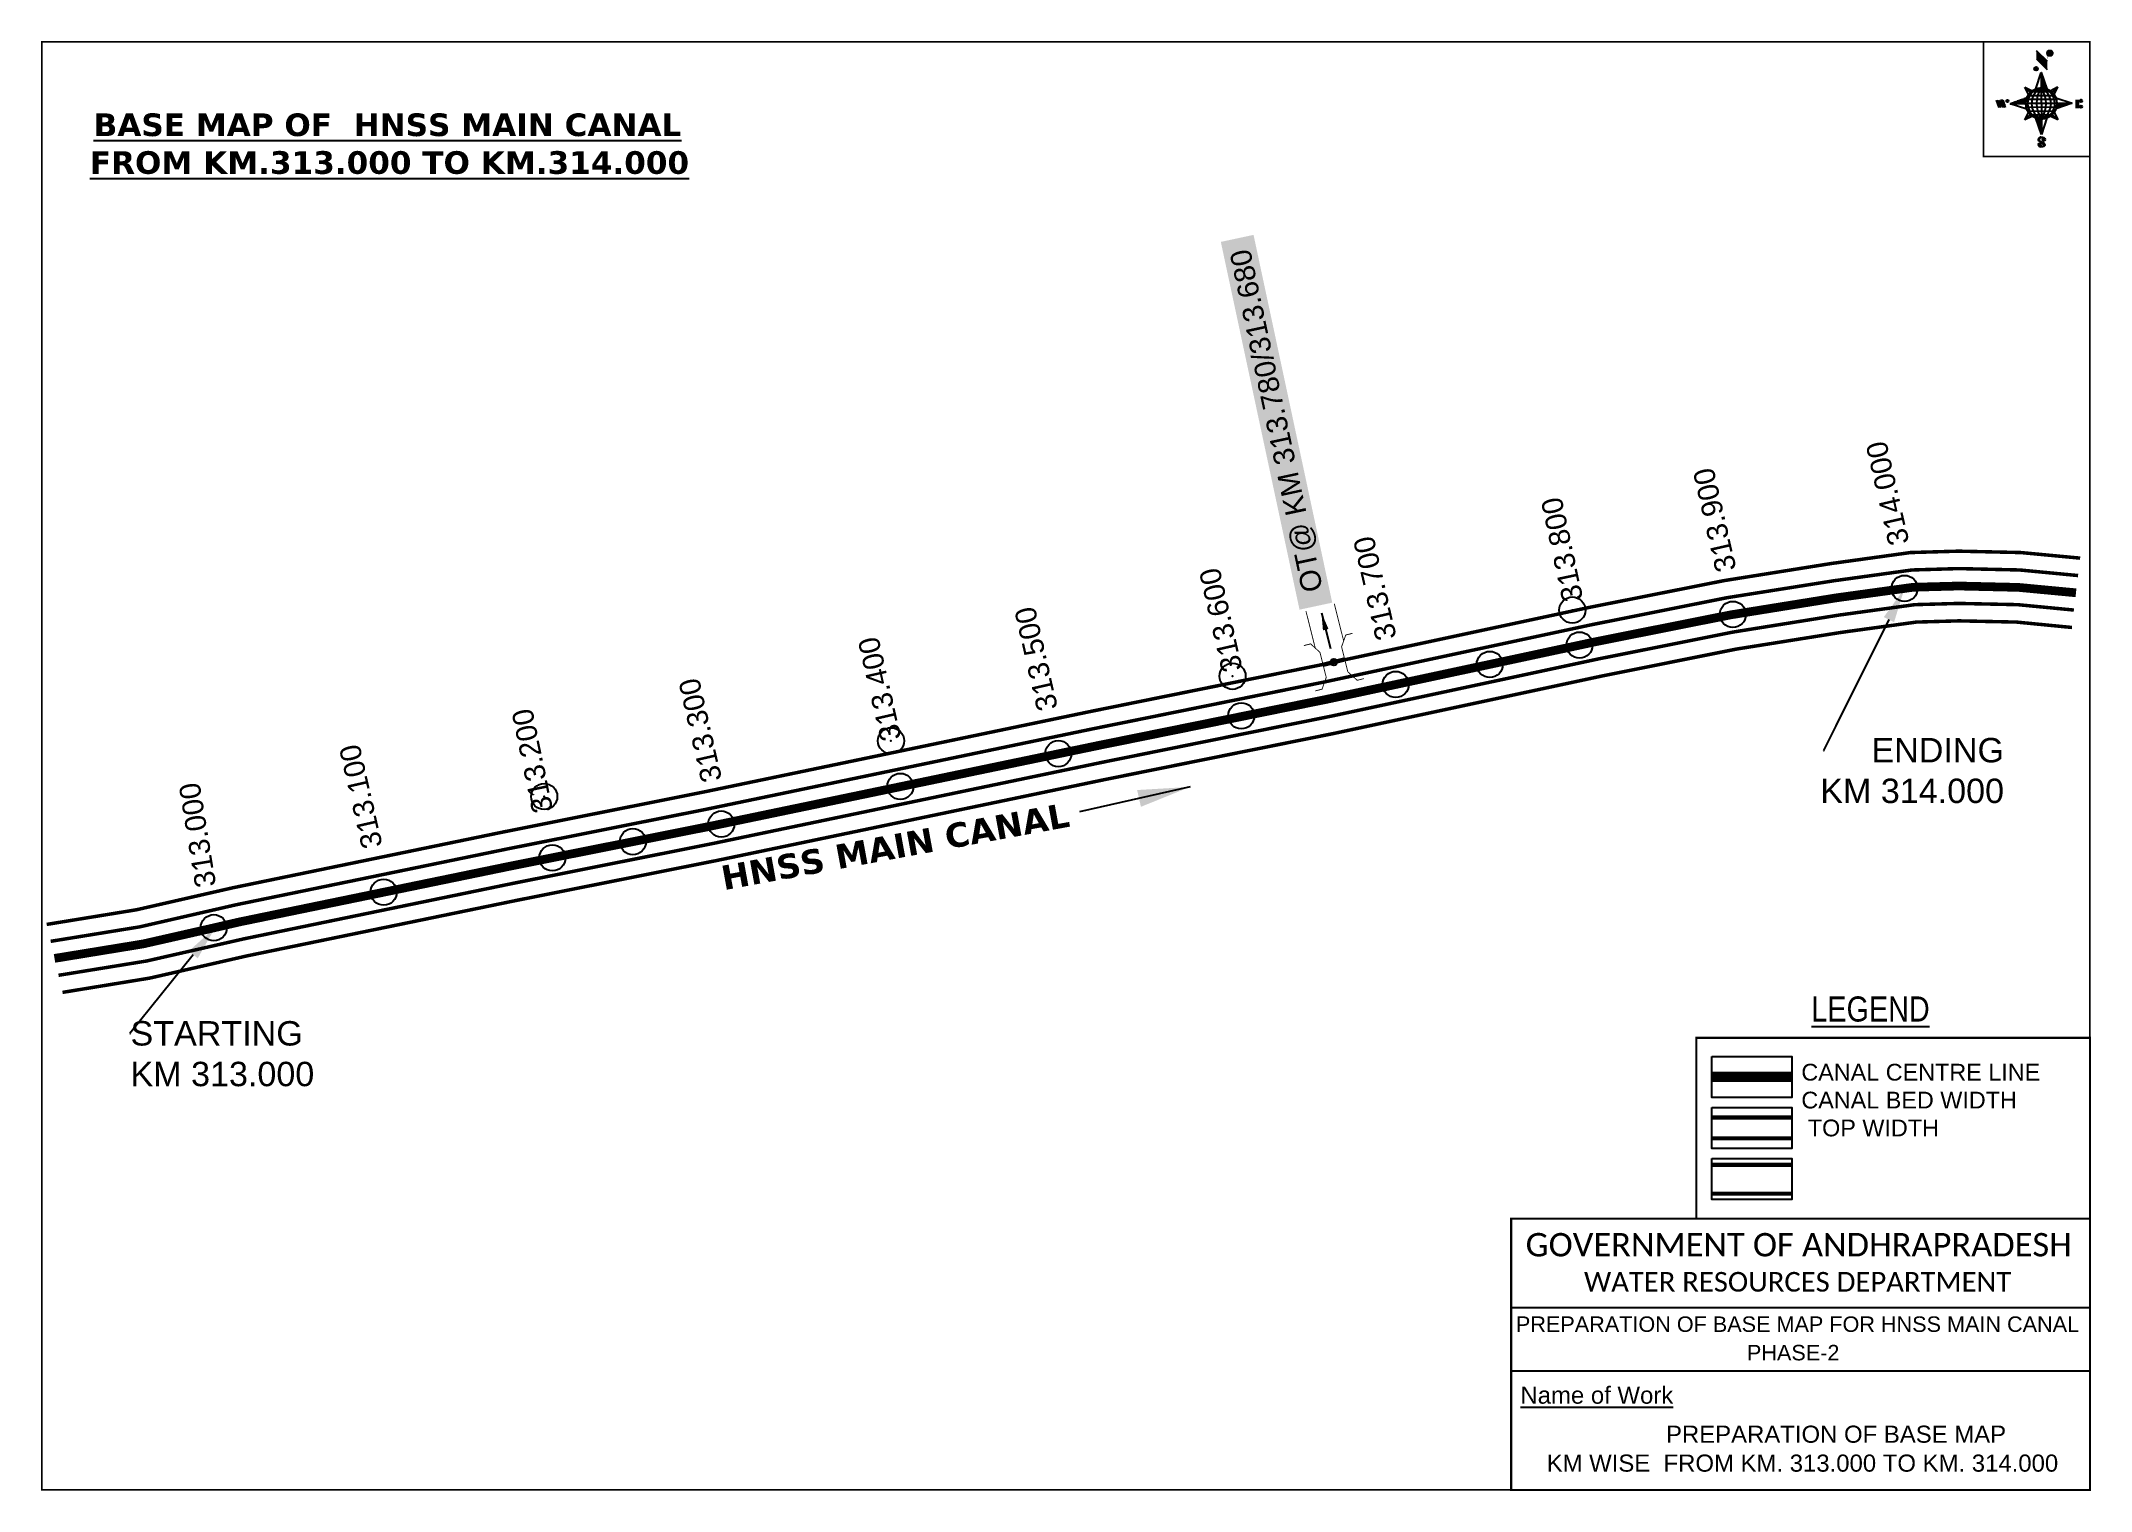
# Model space of a CAD drawing. Header units: inches. Extents: x 785701 to 786878, y 1575768 to 1576601.
import ezdxf
from ezdxf import colors
from ezdxf.entities.mleader import LeaderData, LeaderLine
from ezdxf.enums import TextEntityAlignment as Align
from ezdxf.math import Vec2, Vec3

# ---------------------------------------------------------------- set-up
doc = ezdxf.new("R2010")
doc.units = ezdxf.units.IN
doc.header["$LTSCALE"] = 15
doc.header["$MEASUREMENT"] = 0
doc.header["$PDMODE"] = 32
doc.header["$PDSIZE"] = 15
doc.linetypes.add('HIDDEN2', pattern=[0.1875, 0.125, -0.0625])
for name, color, linetype in [('AQUADUCT', 1, 'Continuous'), ('bord', 1, 'Continuous'), ('CANAL1', 7, 'Continuous'), ('CSMark', 72, 'Continuous'), ('DCBMS', 232, 'Continuous'), ('PAGE', 7, 'Continuous'), ('STRUCTURE', 5, 'Continuous'), ('TEXT', 6, 'Continuous')]:
    doc.layers.add(name, color=color, linetype=linetype)
doc.styles.add('ARIALN', font='ARIALN.TTF')
doc.styles.get("Standard").update_dxf_attribs({"font": 'arial.ttf'})
doc.dimstyles.get("Standard").update_dxf_attribs({"dimtxt": 20, "dimasz": 0.18, "dimexe": 0.18, "dimexo": 0.0625, "dimgap": 0.09, "dimtad": 0, "dimtih": 1, "dimtoh": 1, "dimdec": 4, "dimzin": 0, "dimdsep": 46, "dimtxsty": 'Standard', "dimcen": 0.09, "dimadec": 0, "dimazin": 0, "dimtfac": 1, "dimtdec": 4, "dimtofl": 0, "dimtmove": 0, "dimatfit": 3, "dimfxl": 1, "dimtolj": 1, "dimtzin": 0, "dimarcsym": 0})
pattern_1 = [(267.297113149, (-8720374.938, 50637915.138), (10.5367255337, -0.497431438), [])]
pattern_2 = [(357.297113149, (-8720374.938, 50637915.138), (0.497431438, 10.5367255337), [])]

# ---------------------------------------------------------------- blocks, each defined once
blk = doc.blocks.new('*X26')
at = {"color": 0, "linetype": 'Continuous'}
for p, q in [((6321.6, 240.5), (6322.3, 241.2)), ((6321.6, 240.3), (6322.3, 241)), ((6321.6, 240.1), (6322.3, 240.8)), ((6321.6, 239.9), (6322.4, 240.7)), ((6321.6, 239.8), (6322.4, 240.6)), ((6321.6, 239.6), (6322.5, 240.5)), ((6321.6, 239.4), (6322.5, 240.3)), ((6321.6, 239.2), (6322.6, 240.2)), ((6321.7, 239.1), (6322.6, 240.1)), ((6321.8, 240.8), (6322.4, 241.4)), ((6321.8, 239), (6322.7, 240)), ((6321.8, 239), (6322.8, 239.9)), ((6321.9, 238.9), (6322.9, 239.8)), ((6322, 238.8), (6323, 239.7)), ((6322.1, 241.3), (6322.4, 241.6)), ((6322.1, 238.7), (6323.1, 239.6)), ((6322.2, 238.6), (6323.1, 239.6)), ((6322.3, 238.5), (6323.2, 239.5)), ((6322.4, 238.5), (6323.3, 239.4)), ((6322.5, 238.4), (6323.4, 239.3)), ((6322.7, 238.4), (6323.6, 239.3)), ((6322.8, 238.3), (6323.7, 239.2)), ((6322.9, 238.3), (6323.8, 239.1)), ((6323.1, 238.2), (6323.9, 239.1)), ((6323.2, 238.2), (6324, 239)), ((6323.3, 238.2), (6324.2, 239)), ((6323.5, 238.1), (6324.3, 238.9)), ((6323.7, 238.1), (6324.4, 238.9)), ((6323.8, 238.1), (6324.6, 238.8)), ((6324.1, 238.2), (6324.7, 238.8)), ((6324.3, 238.3), (6324.9, 238.8)), ((6324.6, 238.3), (6325.1, 238.8)), ((6324.8, 238.4), (6325.2, 238.8)), ((6325.1, 238.5), (6325.4, 238.8)), ((6325.4, 238.6), (6325.6, 238.8))]:
    blk.add_line(p, q, dxfattribs=at)
blk = doc.blocks.new('*X25')
at = {"color": 0, "linetype": 'Continuous'}
for p, q in [((6324.4, 240.3), (6324.5, 240.4)), ((6324.6, 240.3), (6324.8, 240.5)), ((6324.7, 240.2), (6325, 240.5)), ((6324.8, 240.2), (6325.2, 240.6)), ((6325, 240.1), (6325.5, 240.6)), ((6325.1, 240.1), (6325.6, 240.6)), ((6325.2, 240), (6325.8, 240.6)), ((6325.3, 240), (6326, 240.6)), ((6325.4, 239.9), (6326.1, 240.6)), ((6325.5, 239.8), (6326.2, 240.5)), ((6325.6, 239.8), (6326.3, 240.5)), ((6325.7, 239.7), (6326.5, 240.4)), ((6325.9, 239.6), (6326.6, 240.3)), ((6326, 239.5), (6326.7, 240.3)), ((6326, 239.4), (6326.8, 240.2)), ((6326.1, 239.3), (6327, 240.2)), ((6326.2, 239.3), (6327.1, 240.1)), ((6326.3, 239.2), (6327.1, 240)), ((6326.4, 239.1), (6327.2, 239.9)), ((6326.5, 239), (6327.3, 239.8)), ((6326.5, 238.9), (6327.4, 239.7)), ((6326.6, 238.8), (6327.5, 239.6)), ((6326.7, 238.7), (6327.5, 239.5)), ((6326.8, 238.6), (6327.6, 239.4)), ((6326.8, 238.5), (6327.7, 239.3)), ((6326.8, 236.5), (6327.4, 237)), ((6326.9, 238.3), (6327.8, 239.2)), ((6326.9, 238.2), (6327.9, 239.1)), ((6326.9, 236.8), (6327.6, 237.4)), ((6327, 238.1), (6327.8, 239)), ((6327, 237.9), (6327.8, 238.8)), ((6327, 237.8), (6327.8, 238.6)), ((6327, 237.6), (6327.8, 238.4)), ((6327, 237.4), (6327.8, 238.2)), ((6327, 237.3), (6327.8, 238)), ((6327, 237.1), (6327.8, 237.9))]:
    blk.add_line(p, q, dxfattribs=at)
blk = doc.blocks.new('H')
at = {"layer": 'bord', "extrusion": (0.000427885, 0.004792, 0.999988)}
h = blk.add_hatch(dxfattribs=at)
h.set_pattern_fill('LINE', color=8, scale=84.387686, angle=-2.7029, style=0)
h.set_pattern_definition(pattern_2)
h.paths.add_polyline_path([(-492, 786, -0.090992), (-448, 775), (-486, 912)])
h = blk.add_hatch(dxfattribs=at)
h.set_pattern_fill('LINE', color=8, scale=84.387686, angle=-92.7029, style=0)
h.set_pattern_definition(pattern_1)
h.paths.add_polyline_path([(-625, 665, -0.090992), (-615, 710), (-751, 671)])
h = blk.add_hatch(dxfattribs=at)
h.set_pattern_fill('LINE', color=8, scale=84.387686, angle=-2.7029, style=0)
h.set_pattern_definition(pattern_2)
h.paths.add_polyline_path([(-504, 533, -0.090992), (-549, 543), (-510, 406)])
h = blk.add_hatch(dxfattribs=at)
h.set_pattern_fill('LINE', color=8, scale=84.387686, angle=-92.7029, style=0)
h.set_pattern_definition(pattern_1)
h.paths.add_polyline_path([(-246, 647), (-372, 653, -0.090992), (-382, 609)])
for p, q in [((-519, 1020, -1217), (-435, 927, -1216)), ((-516, 1087, -1217), (-432, 994, -1217)), ((-538, 774, -1216), (-487, 906, -1216)), ((-487, 906, -1216), (-493, 780, -1216)), ((-487, 906, -1216), (-448, 769, -1216)), ((-865, 701, -1215), (-847, 638, -1215)), ((-847, 700, -1215), (-829, 637, -1215)), ((-829, 699, -1215), (-811, 636, -1215)), ((-829, 699, -1215), (-811, 698, -1215)), ((-811, 698, -1215), (-794, 635, -1215)), ((-752, 665, -1215), (-615, 704, -1215)), ((-627, 794, -1216), (-567, 760, -1216)), ((-627, 794, -1216), (-584, 747, -1215)), ((-599, 731, -1215), (-627, 794, -1216)), ((-421, 753, -1216), (-359, 781, -1216)), ((-359, 781, -1216), (-405, 739, -1216)), ((-359, 781, -1216), (-392, 721, -1215)), ((-379, 693, -1215), (-246, 641, -1215)), ((-213, 669, -1215), (-217, 601, -1215)), ((-752, 665, -1215), (-625, 659, -1215)), ((-619, 614, -1215), (-752, 665, -1215)), ((-639, 526, -1214), (-606, 585, -1215)), ((-639, 526, -1214), (-593, 568, -1215)), ((-577, 553, -1215), (-639, 526, -1214)), ((-511, 400, -1214), (-549, 537, -1214)), ((-460, 533, -1215), (-511, 400, -1214)), ((-505, 527, -1214), (-511, 400, -1214)), ((-371, 513, -1214), (-431, 546, -1215)), ((-371, 513, -1214), (-414, 560, -1215)), ((-399, 576, -1215), (-371, 513, -1214)), ((-246, 641, -1215), (-383, 603, -1215)), ((-373, 647, -1215), (-246, 641, -1215)), ((-197, 600, -1215), (-194, 668, -1215))]:
    blk.add_line(p, q, dxfattribs=at)
at = {"layer": 'bord', "color": 8, "linetype": 'ByBlock', "extrusion": (0.000427885, 0.004792, 0.999988)}
for p, q in [((-375, 679, -1215), (-620, 691, -1215)), ((-386, 711, -1215), (-605, 722, -1215)), ((-411, 744, -1216), (-578, 752, -1216)), ((-493, 780, -1216), (-505, 527, -1214)), ((-373, 647, -1215), (-625, 659, -1215)), ((-378, 616, -1215), (-623, 628, -1215)), ((-392, 585, -1215), (-611, 595, -1215)), ((-420, 555, -1215), (-587, 562, -1215))]:
    blk.add_line(p, q, dxfattribs=at)
at = {"layer": 'bord', "extrusion": (0.000427885, 0.004792, 0.999988), "elevation": -1212}
for points, const_width in [([(-522, 960), (-516, 1093)], 1.61), ([(-434, 933), (-428, 1066)], 1.61), ([(-870, 707), (-846, 706)], 0.642), ([(-829, 643), (-821, 678)], 0.642), ([(-793, 641), (-782, 694)], 0.642), ([(-223, 676), (-174, 673)], 0.706), ([(-829, 643), (-855, 644)], 0.642), ([(-811, 642), (-784, 641)], 0.642), ([(-177, 605), (-226, 607)], 0.706), ([(-195, 645), (-185, 644)], 0.706)]:
    blk.add_lwpolyline(points, dxfattribs=dict(at, const_width=const_width))
for points, const_width in [([(-414, 1073, 1), (-398, 1058, 1)], 22.3), ([(-530, 950, 1), (-520, 939, 1)], 14.8), ([(-776, 697, 1), (-769, 690, 1)], 8.9), ([(-180, 618, 1), (-173, 611, 1)], 9.79), ([(-178, 667, 1), (-171, 660, 1)], 9.79), ([(-490, 362, 1), (-498, 369, 1)], 11.1), ([(-525, 322, 1), (-533, 329, 1)], 11.1)]:
    blk.add_lwpolyline(points, format="xyb", close=True, dxfattribs=dict(at, const_width=const_width))
for points in [[(-537, 317), (-531, 310), (-520, 307), (-505, 307), (-494, 310), (-486, 318), (-487, 326), (-491, 333), (-494, 336), (-503, 341), (-522, 347), (-530, 352), (-534, 355), (-537, 363), (-537, 373), (-530, 381), (-520, 384), (-504, 384), (-493, 380), (-487, 373)], [(-522, 348), (-526, 354), (-528, 361), (-528, 371), (-526, 375), (-521, 381), (-515, 384)], [(-505, 307), (-499, 312), (-497, 319), (-497, 327), (-501, 335), (-509, 343)]]:
    blk.add_lwpolyline(points, dxfattribs=at)
at = {"layer": 'bord', "extrusion": (0.000427885, 0.004792, 0.999988)}
for centre, radius in [((-406, 1065, -1212), 22.3), ((-525, 944, -1212), 14.8), ((-773, 694, -1212), 8.9), ((-498, 659, -1212), 127), ((-177, 615, -1212), 9.79), ((-174, 663, -1212), 9.79), ((-494, 365, -1212), 11.1), ((-529, 325, -1212), 11.1)]:
    blk.add_circle(centre, radius, dxfattribs=at)
at = {"layer": 'bord', "color": 8, "linetype": 'ByBlock', "extrusion": (0.000427885, 0.004792, 0.999988)}
for centre, radius, start, end in [((-482, 658, -1212), 128, 94.9254, 259.6691), ((-437, 656, -1212), 141, 113.2864, 241.308), ((-316, 651, -1212), 222, 142.5892, 212.0053), ((-560, 662, -1212), 141, 293.2864, 61.308), ((-681, 668, -1212), 222, 322.5892, 32.0053), ((-515, 660, -1212), 128, 274.9254, 79.6691)]:
    blk.add_arc(centre, radius, start, end, dxfattribs=at)
at = {"layer": 'bord', "extrusion": (0.000427885, 0.004792, 0.999988)}
for points in [[(-516, 1093, -1212), (-431, 1000, -1212), (-519, 1026, -1212), (-434, 933, -1212)], [(-864, 707, -1212), (-846, 706, -1212), (-846, 644, -1212), (-829, 643, -1212)], [(-829, 705, -1212), (-811, 704, -1212), (-811, 642, -1212), (-793, 641, -1212)], [(-193, 674, -1212), (-197, 606, -1212), (-213, 675, -1212), (-216, 607, -1212)]]:
    blk.add_solid(points, dxfattribs=at)
at = {"layer": 'bord', "extrusion": (0.000427885, 0.004792, 0.999988), "xscale": 7.977342409717546, "yscale": 7.977342408231451, "zscale": 7.977342408476333, "rotation": 138.0840426661453}
for name, p in [('*X25', (38301, -31929, -1212)), ('*X26', (38314, -31951, -1212))]:
    blk.add_blockref(name, p, dxfattribs=at)
blk = doc.blocks.new('OT')
at = {"layer": 'STRUCTURE', "color": 190}
for points, const_width in [([(769775.2, 1706601.8), (769775.2, 1706597.8), (769769.2, 1706593.8), (769761.8, 1706593.8), (769754.4, 1706593.8), (769748.4, 1706597.8), (769748.4, 1706601.8)], 0.5), ([(769751.4, 1706595.8), (769729.4, 1706595.8)], 0.5), ([(769761.8, 1706593.8), (769761.8, 1706581)], 2.5), ([(769751.4, 1706579), (769729.4, 1706579)], 0.5), ([(769748.4, 1706573), (769748.4, 1706577), (769754.4, 1706581), (769761.8, 1706581), (769761.8, 1706581), (769761.8, 1706581), (769769.2, 1706581), (769775.2, 1706577), (769775.2, 1706573)], 0.5)]:
    blk.add_lwpolyline(points, dxfattribs=dict(at, const_width=const_width))
at = {"layer": 'STRUCTURE', "color": 0}
blk.add_circle((769761.8, 1706587.4), 1.87, dxfattribs=at)
blk.add_leader([(769732.6, 1706587.4), (769753.8, 1706587.4)], dimstyle='Standard', override={"dimasz": 10, "dimgap": 0.09, "dimtad": 0}, dxfattribs=at)

msp = doc.modelspace()

# ---------------------------------------------------------------- linework, layer by layer
at = {"layer": 'CANAL1', "color": 200, "const_width": 2}
for points in [[(785704.5, 1576093.6), (785756, 1576102), (785811.2, 1576114.6), (785966.3, 1576146.6), (786081.1, 1576169.5), (786303.5, 1576215.8), (786435, 1576242.4), (786589.1, 1576275.4), (786667.1, 1576290.9), (786728.5, 1576300.7), (786774, 1576307), (786801.6, 1576307.8), (786837.3, 1576307), (786871.4, 1576303.8)], [(785713.6, 1576054.6), (785763.7, 1576062.8), (785819.7, 1576075.6), (785974.2, 1576107.4), (786089.1, 1576130.3), (786311.6, 1576176.7), (786443.2, 1576203.2), (786597.2, 1576236.2), (786674.1, 1576251.6), (786734.4, 1576261.2), (786777.4, 1576267.1), (786801.8, 1576267.8), (786834.9, 1576267.1), (786866.7, 1576264)]]:
    msp.add_lwpolyline(points, dxfattribs=at)
at = {"layer": 'CANAL1', "color": 5, "const_width": 2}
for points in [[(785706.8, 1576083.9), (785757.9, 1576092.2), (785813.3, 1576104.9), (785968.3, 1576136.8), (786083.1, 1576159.7), (786305.6, 1576206), (786437.1, 1576232.6), (786591.1, 1576265.6), (786668.8, 1576281.1), (786730, 1576290.8), (786774.9, 1576297), (786801.7, 1576297.8), (786836.7, 1576297), (786870.2, 1576293.8)], [(785711.3, 1576064.4), (785761.8, 1576072.6), (785817.6, 1576085.3), (785972.3, 1576117.2), (786087.1, 1576140.1), (786309.6, 1576186.5), (786441.1, 1576213), (786595.2, 1576246), (786672.4, 1576261.4), (786732.9, 1576271.1), (786776.5, 1576277.1), (786801.7, 1576277.8), (786835.5, 1576277.1), (786867.8, 1576274)]]:
    msp.add_lwpolyline(points, dxfattribs=at)
at = {"layer": 'CANAL1', "color": 1, "linetype": 'HIDDEN2', "ltscale": 8, "const_width": 5}
msp.add_lwpolyline([(785709, 1576074.1), (785759.8, 1576082.4), (785801.2, 1576091.8), (785815.5, 1576095.1), (785970.3, 1576127), (786085.1, 1576149.9), (786307.6, 1576196.2), (786439.1, 1576222.8), (786466.6, 1576228.7), (786593.2, 1576255.8), (786670.6, 1576271.2), (786731.4, 1576281), (786770.6, 1576286.4), (786775.7, 1576287.1), (786801.7, 1576287.8), (786836.1, 1576287), (786869, 1576283.9)], dxfattribs=at)
at = {"layer": 'CANAL1', "color": 1, "linetype": 'HIDDEN2', "ltscale": 100, "const_width": 6, "elevation": -0.4}
msp.add_lwpolyline([(786706, 1576006.1), (786660, 1576006.1)], dxfattribs=at)
at = {"layer": 'CANAL1', "color": 5, "const_width": 2.4, "elevation": -0.4}
for points in [[(786706, 1575982.8), (786660, 1575982.8)], [(786706, 1575970.8), (786660, 1575970.8)]]:
    msp.add_lwpolyline(points, dxfattribs=at)
at = {"layer": 'CANAL1', "color": 200, "const_width": 2.4, "elevation": -0.4}
for points in [[(786706, 1575955.6), (786660, 1575955.6)], [(786706, 1575939.1), (786660, 1575939.1)]]:
    msp.add_lwpolyline(points, dxfattribs=at)
at = {"layer": 'CSMark', "color": 3}
for p in [(786770.6, 1576286.4), (786580, 1576274), (786672.1, 1576271.5), (786584.1, 1576253.9), (786532.6, 1576242.8), (786385, 1576236), (786478.6, 1576231.3), (786390, 1576213.3), (786189, 1576199), (786285, 1576191.6), (785990, 1576167), (786194.4, 1576172.8), (786091.6, 1576151.2), (785994.7, 1576131.8), (786040.9, 1576141.1), (785897.9, 1576112.1), (785800.4, 1576091.7)]:
    msp.add_point(p, dxfattribs=at)
at = {"layer": 'PAGE', "const_width": 1}
msp.add_lwpolyline([(785701.7, 1575769.1), (786877, 1575769.1), (786877, 1576600.1), (785701.7, 1576600.1), (785701.7, 1575769.1)], dxfattribs=at)
at = {"layer": 'PAGE'}
for points, const_width in [([(786877, 1576600.1), (786815.9, 1576600.1), (786815.9, 1576534.3), (786877, 1576534.3)], 1), ([(786651.2, 1576028.5), (786877, 1576028.5), (786877, 1575924.7), (786651.2, 1575924.7)], 1.2), ([(786544.9, 1575924.7), (786877, 1575924.7), (786877, 1575769.1), (786544.9, 1575769.1)], 1.2)]:
    msp.add_lwpolyline(points, close=True, dxfattribs=dict(at, const_width=const_width))
at = {"layer": 'PAGE', "elevation": -0.4}
for points in [[(786660, 1576017.8), (786706, 1576017.8), (786706, 1575994.3), (786660, 1575994.3)], [(786660, 1575988.6), (786706, 1575988.6), (786706, 1575965.1), (786660, 1575965.1)], [(786660, 1575959.3), (786706, 1575959.3), (786706, 1575935.8), (786660, 1575935.8)]]:
    msp.add_lwpolyline(points, close=True, dxfattribs=at)
at = {"layer": 'PAGE'}
for points in [[(786544.9, 1575873.7), (786877, 1575873.7)], [(786544.9, 1575837.4), (786877, 1575837.4)]]:
    msp.add_lwpolyline(points, dxfattribs=at)

# ---------------------------------------------------------------- block references
at = {"layer": 'AQUADUCT', "color": 1, "xscale": 0.0703495379661093, "yscale": 0.07034953800030053, "zscale": 0.07034953795990817, "rotation": 3.078330607406165}
msp.add_blockref('H', (786886.6, 1576520.7, 85.4), dxfattribs=at)
at = {"layer": 'STRUCTURE', "color": 0, "rotation": 284.1638768624255}
msp.add_blockref('OT', (-1056621.4, 1905009.7), dxfattribs=at)

# ---------------------------------------------------------------- texts
at = {"layer": 'CANAL1', "insert": (786089.6, 1576126.8), "char_height": 14, "width": 205.129, "attachment_point": 1, "rotation": 10.4182}
msp.add_mtext('\\pi0.96322;{\\fVerdana|b1|i0|c0|p34;HNSS MAIN CANAL}', dxfattribs=at)
at = {"layer": 'CSMark', "color": 1}
for s, rotation, p in [('314.000', 102.8743, (786767.6, 1576311.4)), ('313.900', 102.8743, (786668.4, 1576296.1)), ('313.800', 102.0771, (786580.4, 1576279.1)), ('313.700', 102.8743, (786473.4, 1576256.9)), ('313.600', 102.8743, (786385, 1576238.7)), ('313.500', 102.8743, (786279, 1576216.4)), ('313.400', 102.8743, (786189.2, 1576199.1)), ('313.300', 102.8743, (786086.3, 1576175.4)), ('313.200', 101.6321, (785989.3, 1576157.7)), ('313.100', 102.8743, (785891.5, 1576137.4)), ('313.000', 99.241, (785795.9, 1576114.9))]:
    msp.add_text(s, height=12, rotation=rotation, dxfattribs=at).set_placement(p, align=Align.MIDDLE_LEFT)
at = {"layer": 'PAGE', "extrusion": (0.000201441, 0.004807, 0.999988), "style": 'ARIALN'}
msp.add_text('%%ULEGEND', height=14.4, rotation=359.9999, dxfattribs=at).set_placement((786751.1, 1576026.1, 7734.3), align=Align.MIDDLE)
at = {"layer": 'PAGE', "extrusion": (0.000201441, 0.004807, 0.999988)}
for s, height, p in [('PREPARATION OF BASE MAP FOR HNSS MAIN CANAL', 8.878, (786547.6, 1575840.8, 7733.3)), ('%%UName of Work', 9.822, (786550.2, 1575799.6, 7732))]:
    msp.add_text(s, height=height, rotation=359.9999, dxfattribs=at).set_placement(p)
for s, height, p in [('PHASE-2', 8.88, (786706.7, 1575828.9, 7733.3)), ('PREPARATION OF BASE MAP', 9.822, (786731.3, 1575782.1, 7732.1)), ('KM WISE  FROM KM. 313.000 TO KM. 314.000', 9.822, (786712, 1575765.5, 7732.1))]:
    msp.add_text(s, height=height, rotation=359.9999, dxfattribs=at).set_placement(p, align=Align.MIDDLE_CENTER)
at = {"layer": 'PAGE', "extrusion": (0.000201441, 0.004807, 0.999988), "attachment_point": 1, "text_direction": (1, -1e-06, -0.000201)}
for s, insert, char_height, width in [('CANAL CENTRE LINE CANAL BED WIDTH {\\H2.3717x; }\\P TOP WIDTH{\\H1.9152x; }', (786711.4, 1576013.6, -0.4), 9.6, 168.926), ('\\pi3.5885;{\\fCalibri|b0|i0|c0|p34;\\H1.3333x;GOVERNMENT OF ANDHRAPRADESH\\P\\pi37.073;\\H0.83998x;WATER RESOURCES DEPARTMENT}', (786549.6, 1575916.5, -1.3), 10.059, 321.276)]:
    msp.add_mtext(s, dxfattribs=dict(at, insert=insert, char_height=char_height, width=width))
at = {"layer": 'STRUCTURE', "color": 5, "insert": (786426.2, 1576278.5), "char_height": 12, "width": 208.628, "attachment_point": 1, "rotation": 102.0771, "bg_fill": 1, "box_fill_scale": 1.3, "bg_fill_color": 7, "bg_fill_true_color": 16777215, "bg_fill_transparency": 4390977}
msp.add_mtext('\\pi4.8149;OT@ KM 313.780/313.680', dxfattribs=at)
at = {"layer": 'TEXT', "color": 1, "insert": (785709.7, 1576559), "char_height": 13, "width": 379.826, "attachment_point": 1}
msp.add_mtext('\\pi21.755;{\\fVerdana|b1|i0|c0|p34;\\LBASE MAP OF  HNSS MAIN CANAL \\P\\pi19.564;FROM KM.313.000 TO KM.314.000}', dxfattribs=at)

# ---------------------------------------------------------------- leaders
at = {"layer": 'CANAL1'}
msp.add_leader([(786360.6, 1576172.5), (786297.2, 1576158.2)], dimstyle='Standard', override={"dimasz": 30, "dimgap": 0.09, "dimtad": 0}, dxfattribs=at)
at = {"layer": 'DCBMS', "color": 5}
ml = msp.add_multileader_mtext('Standard', dxfattribs=at)
ml.set_content('STARTING\\PKM 313.000', color=5)
ml.set_leader_properties()
ml.build(insert=Vec2(0, 0))
ml.multileader.update_dxf_attribs({"dogleg_length": 0.36, "arrow_head_size": 20})
ctx = ml.context
ctx.base_point, ctx.char_height, ctx.arrow_head_size, ctx.landing_gap_size, ctx.plane_origin = Vec3(785752.6, 1576031), 14, 20, 0.09, Vec3(785923.4, 1576103.8)
notes = []
notes.append((ctx, [(1, (1, 1, 0), (785752.2, 1576031), (1, 0), 0.36, [(0, [(785801.2, 1576091.8)], 0, [])])]))
ctx.mtext.insert, ctx.mtext.flow_direction = Vec3(785752.6, 1576038.1), 5
for ctx, leaders in notes:
    for number, flags, end, landing, length, lines in leaders:
        leader = LeaderData()
        leader.index, (leader.has_last_leader_line, leader.has_dogleg_vector, leader.attachment_direction) = number, flags
        leader.last_leader_point, leader.dogleg_vector, leader.dogleg_length = Vec3(end), Vec3(landing), length
        for number, points, colour, breaks in lines:
            line = LeaderLine()
            line.index, line.vertices, line.color, line.breaks = number, Vec3.list(points), colors.encode_raw_color(colour), breaks
            leader.lines.append(line)
        ctx.leaders.append(leader)

# ---------------------------------------------------------------- next in the draw order: leaders
ml = msp.add_multileader_mtext('Standard', dxfattribs=at)
ml.set_content('ENDING \\PKM 314.000', color=5)
ml.set_leader_properties()
ml.build(insert=Vec2(0, 0))
ml.multileader.update_dxf_attribs({"dogleg_length": 0.36, "arrow_head_size": 20})
ctx = ml.context
ctx.base_point, ctx.char_height, ctx.arrow_head_size, ctx.landing_gap_size, ctx.plane_origin = Vec3(786724.5, 1576193.5), 14, 20, 0.09, Vec3(786868.2, 1576405.8)
ctx.text_align_type = 2
notes = []
notes.append((ctx, [(1, (1, 1, 0), (786724.2, 1576193.5), (1, 0), 0.36, [(0, [(786770.6, 1576286.4)], 0, [])])]))
ctx.mtext.insert, ctx.mtext.width, ctx.mtext.alignment, ctx.mtext.flow_direction = Vec3(786827.7, 1576200.6), 109.049, 3, 5
ctx.mtext.has_bg_fill, ctx.mtext.bg_color, ctx.mtext.bg_scale_factor, ctx.mtext.bg_transparency, ctx.mtext.use_window_bg_color = 1, -1027028792, 1.5, 0, 1
for ctx, leaders in notes:
    for number, flags, end, landing, length, lines in leaders:
        leader = LeaderData()
        leader.index, (leader.has_last_leader_line, leader.has_dogleg_vector, leader.attachment_direction) = number, flags
        leader.last_leader_point, leader.dogleg_vector, leader.dogleg_length = Vec3(end), Vec3(landing), length
        for number, points, colour, breaks in lines:
            line = LeaderLine()
            line.index, line.vertices, line.color, line.breaks = number, Vec3.list(points), colors.encode_raw_color(colour), breaks
            leader.lines.append(line)
        ctx.leaders.append(leader)

doc.saveas('drawing.dxf')
